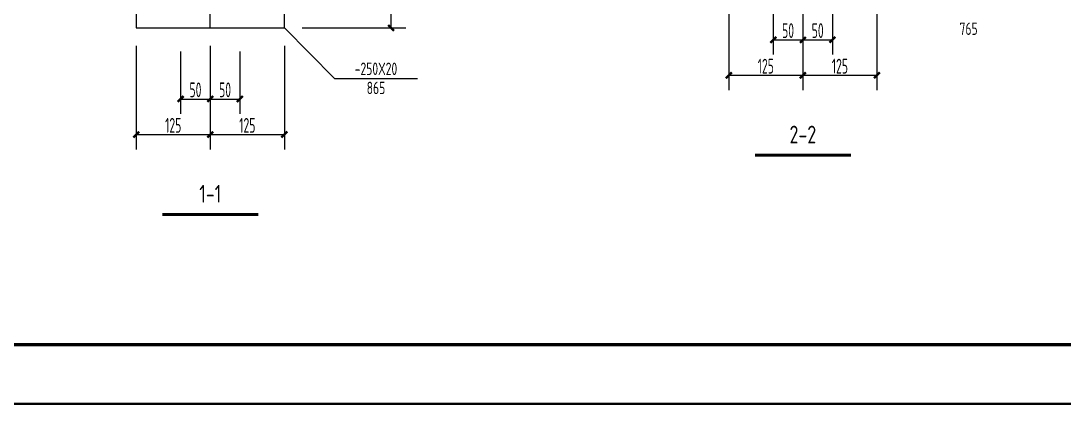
# Model space of a CAD drawing. Extents: x 447413 to 2975780, y -1432727 to 1301644.
# Drawn here: x 2268972 to 2286577, y -1070402 to -1063911 of the extents above; entities that cross this region are included whole.
import ezdxf
from ezdxf.enums import TextEntityAlignment as Align

# ---------------------------------------------------------------- set-up
doc = ezdxf.new("R2010")
doc.units = 0
doc.header["$LTSCALE"] = 1000
doc.header["$MEASUREMENT"] = 0
doc.linetypes.add('线型6', pattern=[8.75, 5, -1.25, 1.25, -1.25])
for name, color, linetype in [('10', 7, 'Continuous'), ('图框', 253, 'Continuous'), ('尺寸标注', 253, 'Continuous'), ('钢板标注', 253, 'Continuous')]:
    doc.layers.add(name, color=color, linetype=linetype)
doc.layers.add('20', color=2, linetype='Continuous', lineweight=18)
doc.styles.add('PkpmHz', font='Pkpmeng', dxfattribs={"width": 0.6, "bigfont": 'hztxt'})
doc.dimstyles.new('Pkpm_1.00', dxfattribs={"dimtxt": 250, "dimasz": 100, "dimexe": 250, "dimexo": 0.0625, "dimgap": 30, "dimtad": 1, "dimdec": 0, "dimrnd": 5, "dimzin": 0, "dimdsep": 46, "dimtxsty": 'PkpmHz', "dimblk1": 'ARCHTICK', "dimblk2": 'ARCHTICK', "dimsah": 1, "dimcen": 0.09, "dimadec": 0, "dimazin": 0, "dimtfac": 1, "dimtdec": 0, "dimtmove": 2, "dimatfit": 1, "dimfxl": 0, "dimtolj": 1, "dimtzin": 0, "dimarcsym": 0})

# ---------------------------------------------------------------- blocks, each defined once
blk = doc.blocks.new('A$C6B0021A6')
at = {"layer": '图框', "color": 2, "const_width": 40, "elevation": -84000}
blk.add_lwpolyline([(20, 84120), (118920, 84120), (118920, 20), (20, 20)], close=True, dxfattribs=at)
at = {"layer": '图框', "color": 153, "const_width": 58, "elevation": -84000}
blk.add_lwpolyline([(111420, 1020), (2520, 1020), (2520, 83120), (111420, 83120)], close=True, dxfattribs=at)
blk = doc.blocks.new('_ArchTick')
at = {"color": 0, "linetype": 'ByBlock', "const_width": 0.4}
blk.add_lwpolyline([(-0.5, -0.5), (0.5, 0.5)], dxfattribs=at)
blk = doc.blocks.new('*D300')
at = {"layer": 'Defpoints', "color": 0, "linetype": 'Continuous', "transparency": 16777216}
for p in [(2271668, -1064031), (2272168, -1064031), (2272168, -1065231)]:
    blk.add_point(p, dxfattribs=at)
at = {"layer": '尺寸标注', "color": 0, "linetype": 'Continuous', "lineweight": -2, "transparency": 16777216}
for p, q in [((2271668, -1064431), (2271668, -1065481)), ((2272168, -1064431), (2272168, -1065481)), ((2271668, -1065231), (2272168, -1065231))]:
    blk.add_line(p, q, dxfattribs=at)
at = {"layer": '尺寸标注', "color": 0, "linetype": 'Continuous', "lineweight": -2, "transparency": 16777216, "xscale": 100, "yscale": 100, "zscale": 100, "rotation": 180}
blk.add_blockref('_ArchTick', (2271668, -1065231), dxfattribs=at)
at = {"layer": '尺寸标注', "color": 0, "linetype": 'Continuous', "lineweight": -2, "transparency": 16777216, "xscale": 100, "yscale": 100, "zscale": 100}
blk.add_blockref('_ArchTick', (2272168, -1065231), dxfattribs=at)
at = {"layer": '尺寸标注', "color": 0, "linetype": 'Continuous', "transparency": 16777216, "insert": (2271918, -1065076), "char_height": 250, "attachment_point": 5, "style": 'PkpmHz'}
blk.add_mtext('\\A1;50', dxfattribs=at)
blk = doc.blocks.new('*D301')
at = {"layer": 'Defpoints', "color": 0, "linetype": 'Continuous', "transparency": 16777216}
for p in [(2272168, -1064031), (2272668, -1064031), (2272668, -1065231)]:
    blk.add_point(p, dxfattribs=at)
at = {"layer": '尺寸标注', "color": 0, "linetype": 'Continuous', "lineweight": -2, "transparency": 16777216}
for p, q in [((2272168, -1064431), (2272168, -1065481)), ((2272668, -1064431), (2272668, -1065481)), ((2272168, -1065231), (2272668, -1065231))]:
    blk.add_line(p, q, dxfattribs=at)
at = {"layer": '尺寸标注', "color": 0, "linetype": 'Continuous', "lineweight": -2, "transparency": 16777216, "xscale": 100, "yscale": 100, "zscale": 100, "rotation": 180}
blk.add_blockref('_ArchTick', (2272168, -1065231), dxfattribs=at)
at = {"layer": '尺寸标注', "color": 0, "linetype": 'Continuous', "lineweight": -2, "transparency": 16777216, "xscale": 100, "yscale": 100, "zscale": 100}
blk.add_blockref('_ArchTick', (2272668, -1065231), dxfattribs=at)
at = {"layer": '尺寸标注', "color": 0, "linetype": 'Continuous', "transparency": 16777216, "insert": (2272418, -1065076), "char_height": 250, "attachment_point": 5, "style": 'PkpmHz'}
blk.add_mtext('\\A1;50', dxfattribs=at)
blk = doc.blocks.new('*D302')
at = {"layer": 'Defpoints', "color": 0, "linetype": 'Continuous', "transparency": 16777216}
for p in [(2270918, -1064031), (2272168, -1064031), (2272168, -1065831)]:
    blk.add_point(p, dxfattribs=at)
at = {"layer": '尺寸标注', "color": 0, "linetype": 'Continuous', "lineweight": -2, "transparency": 16777216}
for p, q in [((2270918, -1064331), (2270918, -1066081)), ((2272168, -1064331), (2272168, -1066081)), ((2270918, -1065831), (2272168, -1065831))]:
    blk.add_line(p, q, dxfattribs=at)
at = {"layer": '尺寸标注', "color": 0, "linetype": 'Continuous', "lineweight": -2, "transparency": 16777216, "xscale": 100, "yscale": 100, "zscale": 100, "rotation": 180}
blk.add_blockref('_ArchTick', (2270918, -1065831), dxfattribs=at)
at = {"layer": '尺寸标注', "color": 0, "linetype": 'Continuous', "lineweight": -2, "transparency": 16777216, "xscale": 100, "yscale": 100, "zscale": 100}
blk.add_blockref('_ArchTick', (2272168, -1065831), dxfattribs=at)
at = {"layer": '尺寸标注', "color": 0, "linetype": 'Continuous', "transparency": 16777216, "insert": (2271543, -1065676), "char_height": 250, "attachment_point": 5, "style": 'PkpmHz'}
blk.add_mtext('\\A1;125', dxfattribs=at)
blk = doc.blocks.new('*D303')
at = {"layer": 'Defpoints', "color": 0, "linetype": 'Continuous', "transparency": 16777216}
for p in [(2272168, -1064031), (2273418, -1064031), (2273418, -1065831)]:
    blk.add_point(p, dxfattribs=at)
at = {"layer": '尺寸标注', "color": 0, "linetype": 'Continuous', "lineweight": -2, "transparency": 16777216}
for p, q in [((2272168, -1064331), (2272168, -1066081)), ((2273418, -1064331), (2273418, -1066081)), ((2272168, -1065831), (2273418, -1065831))]:
    blk.add_line(p, q, dxfattribs=at)
at = {"layer": '尺寸标注', "color": 0, "linetype": 'Continuous', "lineweight": -2, "transparency": 16777216, "xscale": 100, "yscale": 100, "zscale": 100, "rotation": 180}
blk.add_blockref('_ArchTick', (2272168, -1065831), dxfattribs=at)
at = {"layer": '尺寸标注', "color": 0, "linetype": 'Continuous', "lineweight": -2, "transparency": 16777216, "xscale": 100, "yscale": 100, "zscale": 100}
blk.add_blockref('_ArchTick', (2273418, -1065831), dxfattribs=at)
at = {"layer": '尺寸标注', "color": 0, "linetype": 'Continuous', "transparency": 16777216, "insert": (2272793, -1065676), "char_height": 250, "attachment_point": 5, "style": 'PkpmHz'}
blk.add_mtext('\\A1;125', dxfattribs=at)
blk = doc.blocks.new('*D304')
at = {"layer": 'Defpoints', "color": 0, "linetype": 'Continuous', "transparency": 16777216}
for p in [(2273418, -1062131), (2275218, -1062131), (2273418, -1064031)]:
    blk.add_point(p, dxfattribs=at)
at = {"layer": '尺寸标注', "color": 0, "linetype": 'Continuous', "lineweight": -2, "transparency": 16777216}
for p, q in [((2273718, -1062131), (2275468, -1062131)), ((2275218, -1064031), (2275218, -1062131)), ((2273718, -1064031), (2275468, -1064031))]:
    blk.add_line(p, q, dxfattribs=at)
at = {"layer": '尺寸标注', "color": 0, "linetype": 'Continuous', "lineweight": -2, "transparency": 16777216, "xscale": 100, "yscale": 100, "zscale": 100}
for p, rotation in [((2275218, -1062131), 90), ((2275218, -1064031), 270)]:
    blk.add_blockref('_ArchTick', p, dxfattribs=dict(at, rotation=rotation))
at = {"layer": '尺寸标注', "color": 0, "linetype": 'Continuous', "transparency": 16777216, "insert": (2275063, -1063081), "char_height": 250, "attachment_point": 5, "rotation": 90, "style": 'PkpmHz'}
blk.add_mtext('\\A1;190', dxfattribs=at)
blk = doc.blocks.new('*D314')
at = {"layer": 'Defpoints', "color": 0, "linetype": 'Continuous', "transparency": 16777216}
for p in [(2281668, -1063031), (2282168, -1063031), (2282168, -1064231)]:
    blk.add_point(p, dxfattribs=at)
at = {"layer": '尺寸标注', "color": 0, "linetype": 'Continuous', "lineweight": -2, "transparency": 16777216}
for p, q in [((2281668, -1063431), (2281668, -1064481)), ((2282168, -1063431), (2282168, -1064481)), ((2281668, -1064231), (2282168, -1064231))]:
    blk.add_line(p, q, dxfattribs=at)
at = {"layer": '尺寸标注', "color": 0, "linetype": 'Continuous', "lineweight": -2, "transparency": 16777216, "xscale": 100, "yscale": 100, "zscale": 100, "rotation": 180}
blk.add_blockref('_ArchTick', (2281668, -1064231), dxfattribs=at)
at = {"layer": '尺寸标注', "color": 0, "linetype": 'Continuous', "lineweight": -2, "transparency": 16777216, "xscale": 100, "yscale": 100, "zscale": 100}
blk.add_blockref('_ArchTick', (2282168, -1064231), dxfattribs=at)
at = {"layer": '尺寸标注', "color": 0, "linetype": 'Continuous', "transparency": 16777216, "insert": (2281918, -1064076), "char_height": 250, "attachment_point": 5, "style": 'PkpmHz'}
blk.add_mtext('\\A1;50', dxfattribs=at)
blk = doc.blocks.new('*D315')
at = {"layer": 'Defpoints', "color": 0, "linetype": 'Continuous', "transparency": 16777216}
for p in [(2282168, -1063031), (2282668, -1063031), (2282668, -1064231)]:
    blk.add_point(p, dxfattribs=at)
at = {"layer": '尺寸标注', "color": 0, "linetype": 'Continuous', "lineweight": -2, "transparency": 16777216}
for p, q in [((2282168, -1063431), (2282168, -1064481)), ((2282668, -1063431), (2282668, -1064481)), ((2282168, -1064231), (2282668, -1064231))]:
    blk.add_line(p, q, dxfattribs=at)
at = {"layer": '尺寸标注', "color": 0, "linetype": 'Continuous', "lineweight": -2, "transparency": 16777216, "xscale": 100, "yscale": 100, "zscale": 100, "rotation": 180}
blk.add_blockref('_ArchTick', (2282168, -1064231), dxfattribs=at)
at = {"layer": '尺寸标注', "color": 0, "linetype": 'Continuous', "lineweight": -2, "transparency": 16777216, "xscale": 100, "yscale": 100, "zscale": 100}
blk.add_blockref('_ArchTick', (2282668, -1064231), dxfattribs=at)
at = {"layer": '尺寸标注', "color": 0, "linetype": 'Continuous', "transparency": 16777216, "insert": (2282418, -1064076), "char_height": 250, "attachment_point": 5, "style": 'PkpmHz'}
blk.add_mtext('\\A1;50', dxfattribs=at)
blk = doc.blocks.new('*D316')
at = {"layer": 'Defpoints', "color": 0, "linetype": 'Continuous', "transparency": 16777216}
for p in [(2280918, -1063031), (2282168, -1063031), (2282168, -1064831)]:
    blk.add_point(p, dxfattribs=at)
at = {"layer": '尺寸标注', "color": 0, "linetype": 'Continuous', "lineweight": -2, "transparency": 16777216}
for p, q in [((2280918, -1063331), (2280918, -1065081)), ((2282168, -1063331), (2282168, -1065081)), ((2280918, -1064831), (2282168, -1064831))]:
    blk.add_line(p, q, dxfattribs=at)
at = {"layer": '尺寸标注', "color": 0, "linetype": 'Continuous', "lineweight": -2, "transparency": 16777216, "xscale": 100, "yscale": 100, "zscale": 100, "rotation": 180}
blk.add_blockref('_ArchTick', (2280918, -1064831), dxfattribs=at)
at = {"layer": '尺寸标注', "color": 0, "linetype": 'Continuous', "lineweight": -2, "transparency": 16777216, "xscale": 100, "yscale": 100, "zscale": 100}
blk.add_blockref('_ArchTick', (2282168, -1064831), dxfattribs=at)
at = {"layer": '尺寸标注', "color": 0, "linetype": 'Continuous', "transparency": 16777216, "insert": (2281543, -1064676), "char_height": 250, "attachment_point": 5, "style": 'PkpmHz'}
blk.add_mtext('\\A1;125', dxfattribs=at)
blk = doc.blocks.new('*D317')
at = {"layer": 'Defpoints', "color": 0, "linetype": 'Continuous', "transparency": 16777216}
for p in [(2282168, -1063031), (2283418, -1063031), (2283418, -1064831)]:
    blk.add_point(p, dxfattribs=at)
at = {"layer": '尺寸标注', "color": 0, "linetype": 'Continuous', "lineweight": -2, "transparency": 16777216}
for p, q in [((2282168, -1063331), (2282168, -1065081)), ((2283418, -1063331), (2283418, -1065081)), ((2282168, -1064831), (2283418, -1064831))]:
    blk.add_line(p, q, dxfattribs=at)
at = {"layer": '尺寸标注', "color": 0, "linetype": 'Continuous', "lineweight": -2, "transparency": 16777216, "xscale": 100, "yscale": 100, "zscale": 100, "rotation": 180}
blk.add_blockref('_ArchTick', (2282168, -1064831), dxfattribs=at)
at = {"layer": '尺寸标注', "color": 0, "linetype": 'Continuous', "lineweight": -2, "transparency": 16777216, "xscale": 100, "yscale": 100, "zscale": 100}
blk.add_blockref('_ArchTick', (2283418, -1064831), dxfattribs=at)
at = {"layer": '尺寸标注', "color": 0, "linetype": 'Continuous', "transparency": 16777216, "insert": (2282793, -1064676), "char_height": 250, "attachment_point": 5, "style": 'PkpmHz'}
blk.add_mtext('\\A1;125', dxfattribs=at)

msp = doc.modelspace()

# ---------------------------------------------------------------- linework, layer by layer
at = {"layer": '10', "linetype": '线型6', "lineweight": 18}
msp.add_line((2272168.1, -1064036.5), (2272168.1, -1055376.5), dxfattribs=at)
at = {"layer": '10', "const_width": 50}
for points in [[(2281358.1, -1066181.5), (2282978.1, -1066181.5)], [(2271358.1, -1067181.5), (2272978.1, -1067181.5)]]:
    msp.add_lwpolyline(points, dxfattribs=at)
at = {"layer": '20'}
for p, q in [((2270918.1, -1055381.5), (2270918.1, -1064031.5)), ((2273418.1, -1064031.5), (2273418.1, -1055381.5)), ((2270918.1, -1064031.5), (2273418.1, -1064031.5))]:
    msp.add_line(p, q, dxfattribs=at)
at = {"layer": '钢板标注'}
for p, q in [((2273418.1, -1064031.5), (2274264.3, -1064882.4)), ((2274264.3, -1064882.4), (2275664.3, -1064882.4))]:
    msp.add_line(p, q, dxfattribs=at)
at = {"layer": '钢板标注', "const_width": 0.1}
msp.add_lwpolyline([(2273418.2, -1064031.5, 1), (2273418.1, -1064031.5, 1)], format="xyb", close=True, dxfattribs=at)

# ---------------------------------------------------------------- block references
msp.add_blockref('A$C6B0021A6', (2253722, -1070402.1, 84000))

# ---------------------------------------------------------------- texts
at = {"layer": '10', "style": 'PkpmHz', "width": 0.77}
for s, p in [('2-2', (2282168.1, -1065831.5)), ('1-1', (2272168.1, -1066831.5))]:
    msp.add_text(s, height=300, dxfattribs=at).set_placement(p, align=Align.MIDDLE_CENTER)
at = {"layer": '钢板标注', "style": 'PkpmHz', "width": 0.71}
for s, p in [('765', (2284964.3, -1063939)), ('865', (2274964.3, -1064939))]:
    msp.add_text(s, height=210, dxfattribs=at).set_placement(p, align=Align.TOP_CENTER)
msp.add_text('-250X20', height=210, dxfattribs=at).set_placement((2274964.3, -1064825.7), align=Align.CENTER)

# ---------------------------------------------------------------- dimensions: what is measured, and where the dimension line sits
at = {"layer": '尺寸标注', "linetype": 'Continuous'}
dim = msp.add_linear_dim(base=(2275218.1, -1062131.5), p1=(2273418.1, -1064031.5), p2=(2273418.1, -1062131.5), angle=90, text='190', dimstyle='Pkpm_1.00', override={"dimexo": 300, "dimtih": 0, "dimtoh": 0}, dxfattribs=at)
dim.commit()
dim.dimension.update_dxf_attribs({"geometry": '*D304', "text_midpoint": (2275063.1, -1063081.5)})
for base, p1, p2, text, override, picture, middle in [((2282168.1, -1064831.5), (2280918.1, -1063031.5), (2282168.1, -1063031.5), '125', {"dimexo": 300, "dimtih": 0, "dimtoh": 0}, '*D316', (2281543.1, -1064676.5)), ((2282168.1, -1064231.5), (2281668.1, -1063031.5), (2282168.1, -1063031.5), '50', {"dimexo": 400, "dimtih": 0, "dimtoh": 0}, '*D314', (2281918.1, -1064076.5)), ((2282668.1, -1064231.5), (2282168.1, -1063031.5), (2282668.1, -1063031.5), '50', {"dimexo": 400, "dimtih": 0, "dimtoh": 0}, '*D315', (2282418.1, -1064076.5)), ((2283418.1, -1064831.5), (2282168.1, -1063031.5), (2283418.1, -1063031.5), '125', {"dimexo": 300, "dimtih": 0, "dimtoh": 0}, '*D317', (2282793.1, -1064676.5)), ((2272168.1, -1065831.5), (2270918.1, -1064031.5), (2272168.1, -1064031.5), '125', {"dimexo": 300, "dimtih": 0, "dimtoh": 0}, '*D302', (2271543.1, -1065676.5)), ((2272168.1, -1065231.5), (2271668.1, -1064031.5), (2272168.1, -1064031.5), '50', {"dimexo": 400, "dimtih": 0, "dimtoh": 0}, '*D300', (2271918.1, -1065076.5)), ((2272668.1, -1065231.5), (2272168.1, -1064031.5), (2272668.1, -1064031.5), '50', {"dimexo": 400, "dimtih": 0, "dimtoh": 0}, '*D301', (2272418.1, -1065076.5)), ((2273418.1, -1065831.5), (2272168.1, -1064031.5), (2273418.1, -1064031.5), '125', {"dimexo": 300, "dimtih": 0, "dimtoh": 0}, '*D303', (2272793.1, -1065676.5))]:
    dim = msp.add_linear_dim(base=base, p1=p1, p2=p2, text=text, dimstyle='Pkpm_1.00', override=override, dxfattribs=at)
    dim.commit()
    dim.dimension.update_dxf_attribs({"geometry": picture, "text_midpoint": middle})

doc.saveas('drawing.dxf')
